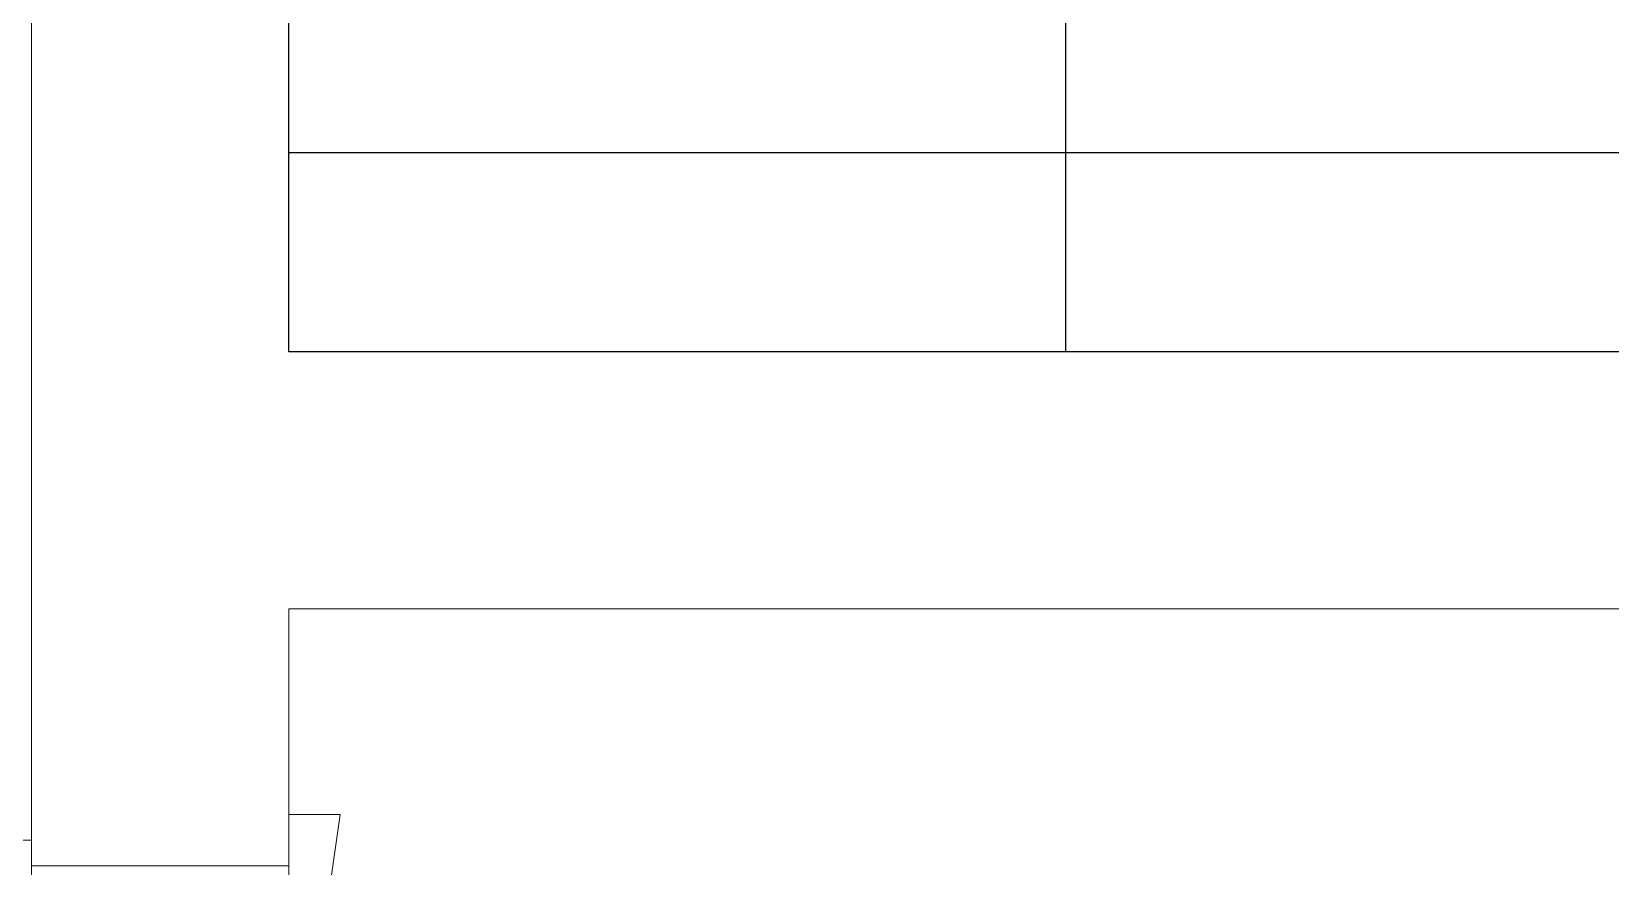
# Model space of a CAD drawing. Header units: inches. Extents: x -12418 to 183584, y -29325 to 19878.
# Drawn here: x 10398 to 11012, y -8678 to -8353 of the extents above; entities that cross this region are included whole.
import ezdxf

# ---------------------------------------------------------------- set-up
doc = ezdxf.new("R2010")
doc.units = ezdxf.units.IN
doc.header["$LTSCALE"] = 25
doc.header["$MEASUREMENT"] = 0
doc.linetypes.add('DASHDOT', pattern=[25.4, 12.7, -6.35, 0, -6.35])
doc.layers.add('00-Ground Floor$0$False Ceiling', color=251, linetype='Continuous')
for name, color, linetype, lineweight in [('00-Ground Floor$0$Walls', 251, 'Continuous', 5), ('00-Ground Floor$0$Wooden Joinery', 251, 'Continuous', 5), ('E-LITE-CLNG-CNDT', 6, 'DASHDOT', 35)]:
    doc.layers.add(name, color=color, linetype=linetype, lineweight=lineweight)

# ---------------------------------------------------------------- blocks, each defined once
blk = doc.blocks.new('00-Ground Floor$0$A$C5DAD61B4')
at = {"layer": '00-Ground Floor$0$Wooden Joinery'}
for points in [[(80, 959.06), (80, 969.06), (10, 979.06), (10, 959.06)], [(70, 859.06), (70, 849.06), (0, 839.06), (0, 859.06)]]:
    blk.add_lwpolyline(points, close=True, dxfattribs=at)
blk.add_lwpolyline([(45, 859.06), (45, 959.06), (20, 959.06), (20, 859.06), (45, 859.06)], dxfattribs=at)
blk = doc.blocks.new('00-Ground Floor$0$A$Ce9e1c4c3')
at = {"layer": '00-Ground Floor$0$False Ceiling', "color": 254}
for p, q in [((-89502.07, -8477.43, 0), (-89502.07, -4747.43, 0)), ((-85902.07, -8477.43, 0), (-89502.07, -8477.43, 0))]:
    blk.add_line(p, q, dxfattribs=at)
at = {"layer": '00-Ground Floor$0$False Ceiling', "color": 254, "linetype": 'Continuous'}
for p, q in [((-89200, -8477.43), (-89200, -4747.43)), ((-89502.07, -8400), (-85902.07, -8400))]:
    blk.add_line(p, q, dxfattribs=at)
blk = doc.blocks.new('00-Ground Floor')
at = {"layer": '00-Ground Floor$0$Walls'}
for p, q in [((10397.93, -8677.43, 0), (10397.93, -7547.43, 0)), ((10497.93, -8477.43, 0), (10497.93, -7547.43, 0)), ((10497.93, -8477.43, 0), (14097.93, -8477.43, 0)), ((10497.93, -8677.43, 0), (10497.93, -8577.43, 0)), ((10497.93, -8577.43, 0), (14097.93, -8577.43, 0)), ((10397.93, -8677.43, 0), (10497.93, -8677.43, 0))]:
    blk.add_line(p, q, dxfattribs=at)
at = {"layer": '00-Ground Floor$0$False Ceiling', "color": 254}
blk.add_blockref('00-Ground Floor$0$A$Ce9e1c4c3', (100000, 0), dxfattribs=at)
at = {"layer": '00-Ground Floor$0$Wooden Joinery', "xscale": -1, "rotation": 90}
blk.add_blockref('00-Ground Floor$0$A$C5DAD61B4', (11356.99, -8657.43, 0), dxfattribs=at)

msp = doc.modelspace()

# ---------------------------------------------------------------- block references
at = {"layer": 'E-LITE-CLNG-CNDT', "color": 1}
msp.add_blockref('00-Ground Floor', (0, 0), dxfattribs=at)

doc.saveas('drawing.dxf')
